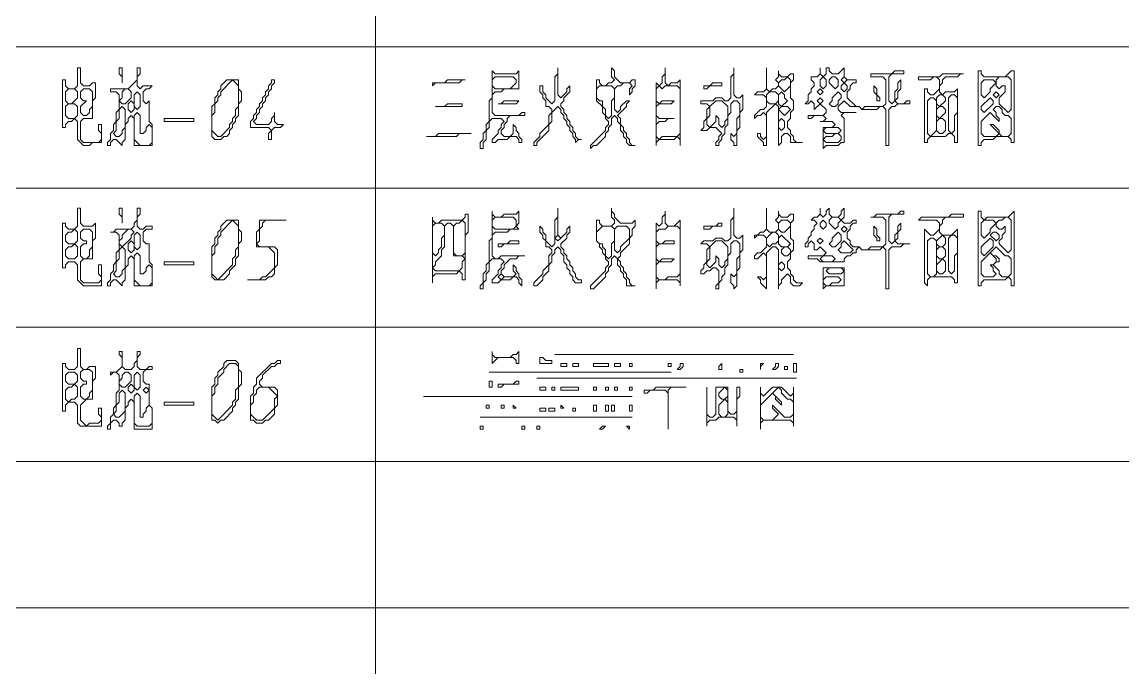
# Model space of a CAD drawing. Extents: x 58 to 1298, y 68 to 1824.
# Drawn here: x 295.4 to 664.5, y 946 to 1162.4 of the extents above; entities that cross this region are included whole.
import ezdxf

# ---------------------------------------------------------------- set-up
doc = ezdxf.new("R2010")
doc.units = 0
doc.layers.add('TRACE_STRAIGHT', color=5, linetype='Continuous', lineweight=0)
doc.layers.add('TRACE_TEXT_SYMBOL', color=6, linetype='Continuous', lineweight=0)

msp = doc.modelspace()

# ---------------------------------------------------------------- linework, layer by layer
at = {"layer": 'TRACE_STRAIGHT', "color": 5}
for p, q in [((413.89, 1347), (413.89, 353.26)), ((208, 1154.02), (1236, 1154.02)), ((208, 1106.72), (1236, 1106.72)), ((208, 1060.14), (1236, 1060.14)), ((474, 1051), (554, 1051)), ((452, 1045), (513, 1045)), ((468, 1043), (555, 1043)), ((430, 1036.88), (500, 1036.88)), ((449, 1030), (500, 1030)), ((208, 1015.14), (1236, 1015.14)), ((208, 966.11), (1236, 966.11))]:
    msp.add_line(p, q, dxfattribs=at)
at = {"layer": 'TRACE_TEXT_SYMBOL', "color": 6}
for points in [[(314, 1147), (314, 1141), (313, 1140), (311, 1140), (310, 1141), (310, 1143), (309, 1143), (309, 1127), (310, 1127), (310, 1128), (311, 1129), (312, 1129), (313, 1130), (314, 1129), (314, 1123), (316, 1121), (318, 1121), (319, 1122), (322, 1122), (322, 1128), (321, 1128), (321, 1126), (322, 1125), (322, 1123), (321, 1122), (316, 1122), (315, 1123), (315, 1129), (316, 1130), (319, 1130), (319, 1136), (320, 1137), (320, 1142), (319, 1142), (318, 1141), (316, 1141), (315, 1142), (315, 1147)], [(334, 1147), (334, 1143), (331, 1140), (325, 1140), (325, 1139), (327, 1139), (328, 1138), (328, 1133), (327, 1132), (327, 1129), (326, 1128), (326, 1126), (325, 1125), (325, 1123), (324, 1122), (324, 1121), (325, 1121), (325, 1122), (326, 1123), (327, 1123), (329, 1121), (329, 1122), (330, 1123), (330, 1128), (331, 1129), (331, 1130), (332, 1131), (333, 1130), (333, 1121), (339, 1121), (339, 1128), (338, 1129), (338, 1136), (337, 1135), (336, 1136), (336, 1139), (337, 1140), (338, 1140), (339, 1141), (336, 1141), (335, 1140), (334, 1141), (334, 1144), (335, 1145), (335, 1147)], [(328, 1147), (328, 1145), (329, 1144), (329, 1142), (329, 1147)], [(453, 1146), (453, 1137), (452, 1136), (452, 1129), (451, 1128), (451, 1126), (450, 1125), (450, 1123), (449, 1122), (449, 1120), (450, 1120), (450, 1122), (451, 1123), (451, 1126), (452, 1127), (452, 1129), (453, 1130), (456, 1130), (457, 1129), (456, 1128), (456, 1127), (455, 1126), (455, 1125), (453, 1123), (453, 1122), (454, 1122), (455, 1123), (458, 1123), (459, 1124), (461, 1124), (462, 1123), (462, 1122), (463, 1122), (463, 1123), (462, 1124), (462, 1125), (461, 1126), (461, 1127), (460, 1128), (460, 1125), (459, 1124), (457, 1124), (456, 1125), (456, 1126), (457, 1127), (457, 1128), (458, 1129), (458, 1130), (459, 1131), (464, 1131), (464, 1132), (463, 1132), (462, 1131), (454, 1131), (453, 1132), (453, 1138), (454, 1139), (456, 1139), (457, 1140), (462, 1140), (462, 1146), (461, 1145), (454, 1145)], [(511, 1147), (511, 1145), (510, 1144), (510, 1142), (509, 1141), (508, 1142), (508, 1121), (508, 1122), (509, 1123), (514, 1123), (515, 1124), (516, 1123), (516, 1121), (516, 1143), (515, 1142), (513, 1142), (512, 1141), (511, 1142)], [(534, 1147), (534, 1145), (533, 1144), (533, 1137), (532, 1136), (531, 1136), (530, 1137), (528, 1137), (527, 1136), (523, 1136), (523, 1135), (525, 1135), (526, 1134), (525, 1133), (525, 1130), (524, 1129), (524, 1127), (523, 1126), (525, 1126), (526, 1127), (528, 1127), (530, 1125), (529, 1124), (529, 1123), (528, 1122), (528, 1121), (529, 1121), (529, 1122), (530, 1123), (530, 1124), (531, 1125), (531, 1127), (532, 1128), (532, 1131), (533, 1132), (533, 1135), (534, 1136), (535, 1136), (536, 1135), (536, 1131), (535, 1130), (535, 1125), (534, 1124), (533, 1125), (533, 1123), (534, 1122), (534, 1121), (535, 1121), (535, 1126), (536, 1127), (536, 1132), (537, 1133), (537, 1138), (536, 1137), (535, 1137), (534, 1138)], [(545, 1147), (545, 1140), (544, 1139), (542, 1139), (541, 1138), (544, 1138), (545, 1137), (545, 1134), (544, 1133), (543, 1133), (541, 1131), (541, 1130), (542, 1131), (543, 1131), (544, 1132), (545, 1131), (545, 1124), (544, 1123), (543, 1124), (543, 1125), (542, 1125), (542, 1124), (544, 1122), (544, 1121), (545, 1121), (545, 1132), (548, 1135), (549, 1134), (549, 1121), (550, 1122), (550, 1124), (551, 1125), (552, 1125), (553, 1124), (553, 1122), (557, 1122), (555, 1122), (554, 1123), (554, 1124), (553, 1125), (553, 1126), (552, 1127), (552, 1129), (553, 1130), (553, 1132), (554, 1133), (554, 1136), (553, 1137), (553, 1142), (554, 1143), (554, 1145), (553, 1145), (552, 1144), (550, 1144), (549, 1145), (549, 1146), (549, 1144), (548, 1143), (549, 1142), (549, 1141), (548, 1140), (547, 1140), (546, 1139), (545, 1140)], [(604, 1145), (603, 1144), (596, 1144), (596, 1143), (600, 1143), (601, 1144), (602, 1144), (603, 1143), (603, 1140), (601, 1138), (600, 1138), (599, 1139), (599, 1140), (598, 1140), (598, 1122), (599, 1122), (599, 1123), (600, 1124), (605, 1124), (606, 1125), (607, 1125), (608, 1124), (608, 1122), (609, 1122), (609, 1140), (608, 1139), (605, 1139), (604, 1138), (603, 1139), (603, 1141), (604, 1142), (604, 1143), (605, 1144), (609, 1144), (610, 1145), (611, 1145)], [(616, 1146), (616, 1121), (617, 1121), (617, 1122), (618, 1123), (621, 1123), (622, 1124), (626, 1124), (627, 1123), (627, 1122), (628, 1122), (628, 1146), (627, 1146), (625, 1144), (618, 1144), (617, 1145), (617, 1146)], [(364, 1143), (362, 1141), (362, 1140), (361, 1139), (361, 1138), (360, 1137), (360, 1135), (359, 1134), (359, 1124), (360, 1123), (362, 1123), (363, 1124), (364, 1124), (365, 1125), (365, 1126), (366, 1127), (366, 1128), (367, 1129), (367, 1130), (368, 1131), (368, 1135), (369, 1136), (369, 1139), (368, 1140), (368, 1143)], [(366, 1143), (368, 1141), (368, 1134), (367, 1133), (367, 1131), (366, 1130), (366, 1129), (365, 1128), (365, 1127), (362, 1124), (361, 1124), (359, 1126), (359, 1131), (360, 1132), (360, 1135), (361, 1136), (361, 1137), (362, 1138), (362, 1139)], [(379, 1143), (379, 1142), (378, 1141), (378, 1140), (377, 1139), (377, 1138), (376, 1137), (376, 1136), (375, 1135), (375, 1134), (374, 1133), (374, 1132), (373, 1131), (373, 1130), (372, 1129), (372, 1127), (378, 1127), (379, 1126), (378, 1125), (378, 1123), (379, 1123), (379, 1126), (380, 1127), (382, 1127), (383, 1128), (381, 1128), (380, 1129), (380, 1132), (380, 1131), (379, 1130), (379, 1129), (378, 1128), (374, 1128), (373, 1129), (374, 1130), (374, 1131), (375, 1132), (375, 1133), (376, 1134), (376, 1135), (377, 1136), (377, 1137), (378, 1138), (378, 1139), (379, 1140), (379, 1141), (380, 1142), (380, 1143)], [(438, 1143), (437, 1142), (433, 1142), (433, 1141), (434, 1142), (442, 1142), (443, 1143), (444, 1143)], [(453, 1143), (454, 1144), (460, 1144), (461, 1143), (461, 1142), (459, 1140), (454, 1140), (453, 1141)], [(488, 1140), (489, 1141), (493, 1141), (494, 1140), (494, 1137), (493, 1136), (493, 1131), (492, 1130), (491, 1131), (491, 1133), (490, 1134), (490, 1136), (489, 1136), (488, 1137)], [(508, 1140), (509, 1141), (510, 1140), (511, 1141), (515, 1141), (516, 1140), (516, 1125), (515, 1124), (510, 1124), (509, 1123), (508, 1124), (508, 1128), (509, 1129), (511, 1129), (512, 1130), (514, 1130), (509, 1130), (508, 1131), (508, 1134), (509, 1135), (513, 1135), (514, 1136), (510, 1136), (509, 1135), (508, 1136)], [(527, 1142), (526, 1141), (524, 1141), (524, 1140), (525, 1140), (526, 1141), (530, 1141), (530, 1142)], [(551, 1143), (552, 1144), (553, 1143), (553, 1141), (551, 1139), (549, 1141), (549, 1142), (550, 1143)], [(563, 1143), (564, 1144), (565, 1143), (565, 1141), (564, 1140), (563, 1141)], [(566, 1143), (567, 1144), (568, 1144), (569, 1143), (569, 1141), (568, 1140), (566, 1142)], [(570, 1143), (571, 1144), (572, 1143), (571, 1142)], [(570, 1141), (571, 1142), (572, 1141), (572, 1140), (571, 1139), (570, 1140)], [(581, 1141), (581, 1139), (582, 1138), (582, 1136), (583, 1136), (583, 1137), (582, 1138), (582, 1140)], [(617, 1142), (618, 1143), (621, 1143), (622, 1142), (620, 1140), (620, 1139), (618, 1137), (617, 1138)], [(622, 1143), (623, 1144), (626, 1144), (627, 1143), (627, 1133), (626, 1132), (623, 1135), (623, 1137), (625, 1139), (625, 1141), (624, 1141), (623, 1140), (622, 1141)], [(310, 1139), (311, 1140), (313, 1140), (314, 1139), (314, 1137), (312, 1135), (311, 1135), (310, 1136)], [(315, 1139), (316, 1140), (318, 1140), (319, 1139), (319, 1134), (318, 1133), (318, 1132), (317, 1131), (316, 1131), (315, 1132), (315, 1134), (317, 1136), (316, 1136), (315, 1137)], [(329, 1139), (330, 1140), (331, 1140), (332, 1139), (332, 1137), (330, 1135), (329, 1135), (328, 1136), (329, 1137)], [(333, 1138), (334, 1139), (335, 1138), (335, 1134), (334, 1133), (333, 1134)], [(545, 1138), (546, 1139), (548, 1139), (549, 1138), (549, 1136), (548, 1135), (546, 1135), (545, 1136)], [(549, 1138), (550, 1139), (551, 1138), (551, 1137), (552, 1136), (550, 1134), (549, 1135)], [(562, 1139), (563, 1140), (564, 1139), (563, 1138)], [(562, 1136), (563, 1137), (564, 1136), (563, 1135)], [(569, 1139), (570, 1138), (570, 1137), (569, 1136), (569, 1135), (568, 1134), (567, 1134), (566, 1135), (567, 1136), (567, 1137)], [(599, 1136), (600, 1137), (601, 1137), (602, 1136), (602, 1126), (600, 1124), (599, 1125)], [(602, 1137), (603, 1138), (604, 1138), (605, 1137), (605, 1136), (603, 1134), (602, 1135)], [(606, 1137), (607, 1138), (608, 1138), (609, 1137), (609, 1132), (608, 1131), (608, 1126), (607, 1125), (606, 1126)], [(620, 1137), (621, 1136), (621, 1135), (618, 1132), (617, 1133), (617, 1134)], [(621, 1138), (622, 1139), (623, 1138), (622, 1137)], [(310, 1134), (311, 1135), (313, 1135), (314, 1134), (314, 1131), (313, 1130), (311, 1130), (310, 1131)], [(328, 1133), (329, 1134), (330, 1133), (330, 1127), (329, 1126), (329, 1125), (328, 1124), (327, 1124), (326, 1125), (327, 1126), (327, 1129), (328, 1130)], [(331, 1135), (332, 1136), (333, 1135), (333, 1133), (332, 1132), (331, 1133)], [(438, 1135), (437, 1134), (434, 1134), (443, 1134), (443, 1135)], [(457, 1136), (456, 1135), (455, 1135), (461, 1135), (462, 1136)], [(528, 1136), (530, 1136), (532, 1134), (532, 1130), (531, 1129), (531, 1128), (530, 1127), (529, 1128), (529, 1130), (528, 1131), (528, 1129), (526, 1127), (525, 1128), (525, 1130), (526, 1131), (526, 1134)], [(549, 1133), (550, 1134), (552, 1134), (553, 1133), (551, 1131)], [(602, 1133), (603, 1134), (604, 1134), (605, 1133), (605, 1132), (603, 1130), (602, 1131)], [(621, 1133), (622, 1134), (623, 1134), (624, 1133), (624, 1132), (625, 1131), (626, 1131), (627, 1130), (627, 1125), (626, 1124), (624, 1124), (623, 1125), (623, 1126), (621, 1128), (620, 1128), (623, 1125), (622, 1124), (618, 1124), (617, 1125), (617, 1129), (620, 1132), (623, 1129), (623, 1130), (622, 1131), (622, 1132)], [(333, 1131), (334, 1132), (335, 1131), (335, 1125), (336, 1125), (337, 1126), (337, 1127), (338, 1128), (339, 1127), (339, 1122), (338, 1121), (335, 1121), (333, 1123)], [(343, 1130), (353, 1130), (353, 1129), (343, 1129)], [(549, 1129), (550, 1130), (551, 1129), (551, 1127), (550, 1126), (549, 1127)], [(602, 1129), (603, 1130), (604, 1130), (605, 1129), (605, 1126), (604, 1125), (603, 1125), (602, 1126)], [(564, 1126), (565, 1127), (569, 1127), (570, 1126), (569, 1125), (565, 1125)], [(435, 1125), (434, 1124), (431, 1124), (441, 1124), (442, 1125), (446, 1125)], [(567, 1124), (568, 1125), (569, 1125), (570, 1124), (570, 1123), (569, 1122), (565, 1122), (564, 1123), (565, 1124)], [(314, 1100), (314, 1094), (313, 1093), (311, 1093), (310, 1094), (310, 1095), (309, 1095), (309, 1080), (310, 1080), (310, 1081), (311, 1082), (313, 1082), (314, 1081), (314, 1076), (316, 1074), (322, 1074), (322, 1081), (321, 1081), (321, 1078), (322, 1077), (322, 1076), (321, 1075), (316, 1075), (315, 1076), (315, 1082), (316, 1083), (319, 1083), (319, 1089), (320, 1090), (320, 1095), (319, 1094), (316, 1094), (315, 1095), (315, 1100)], [(334, 1100), (334, 1096), (333, 1095), (333, 1094), (332, 1093), (327, 1093), (326, 1092), (325, 1092), (327, 1092), (328, 1091), (328, 1086), (327, 1085), (327, 1082), (326, 1081), (326, 1079), (325, 1078), (325, 1076), (324, 1075), (324, 1074), (325, 1074), (325, 1075), (326, 1076), (327, 1076), (329, 1074), (329, 1075), (330, 1076), (330, 1080), (331, 1081), (331, 1083), (332, 1084), (333, 1083), (333, 1074), (339, 1074), (339, 1081), (338, 1082), (338, 1088), (337, 1088), (336, 1089), (336, 1092), (337, 1093), (339, 1093), (339, 1094), (337, 1094), (336, 1093), (335, 1093), (334, 1094), (334, 1097), (335, 1098), (335, 1100)], [(328, 1100), (328, 1098), (329, 1097), (329, 1095), (329, 1100)], [(493, 1100), (493, 1097), (494, 1096), (494, 1095), (493, 1094), (490, 1094), (489, 1095), (489, 1096), (488, 1096), (488, 1089), (489, 1088), (489, 1087), (490, 1086), (490, 1085), (491, 1084), (491, 1083), (492, 1082), (492, 1081), (491, 1080), (491, 1079), (486, 1074), (486, 1073), (487, 1073), (491, 1077), (491, 1078), (492, 1079), (492, 1080), (493, 1081), (493, 1083), (494, 1084), (495, 1083), (495, 1081), (496, 1080), (496, 1079), (497, 1078), (497, 1077), (498, 1076), (498, 1074), (501, 1074), (500, 1074), (499, 1075), (499, 1076), (498, 1077), (498, 1078), (497, 1079), (497, 1080), (496, 1081), (496, 1082), (495, 1083), (496, 1084), (496, 1085), (499, 1088), (499, 1090), (500, 1091), (500, 1093), (501, 1094), (501, 1096), (500, 1095), (496, 1095), (494, 1097), (494, 1098), (493, 1099)], [(534, 1100), (534, 1097), (533, 1096), (533, 1090), (532, 1089), (531, 1089), (530, 1090), (528, 1090), (527, 1089), (524, 1089), (523, 1088), (525, 1088), (526, 1087), (525, 1086), (525, 1082), (524, 1081), (524, 1080), (523, 1079), (523, 1078), (524, 1078), (525, 1079), (526, 1079), (527, 1080), (528, 1080), (529, 1079), (529, 1075), (528, 1074), (528, 1073), (529, 1073), (529, 1075), (530, 1076), (530, 1077), (531, 1078), (531, 1080), (532, 1081), (532, 1084), (533, 1085), (533, 1088), (534, 1089), (535, 1089), (536, 1088), (536, 1084), (535, 1083), (535, 1078), (534, 1077), (533, 1078), (533, 1075), (534, 1074), (534, 1073), (535, 1074), (535, 1079), (536, 1080), (536, 1085), (537, 1086), (537, 1091), (536, 1090), (535, 1090), (534, 1091)], [(444, 1098), (444, 1097), (443, 1096), (436, 1096), (435, 1095), (434, 1095), (433, 1096), (433, 1097), (433, 1075), (433, 1077), (434, 1078), (441, 1078), (442, 1079), (443, 1078), (443, 1076), (444, 1076), (444, 1091), (445, 1092), (445, 1098)], [(453, 1096), (454, 1097), (460, 1097), (461, 1096), (461, 1094), (460, 1093), (454, 1093), (453, 1094)], [(511, 1099), (511, 1098), (510, 1097), (510, 1095), (509, 1094), (508, 1095), (508, 1073), (508, 1075), (509, 1076), (515, 1076), (516, 1075), (516, 1074), (516, 1096), (514, 1094), (512, 1094), (511, 1095)], [(566, 1096), (567, 1097), (569, 1097), (570, 1096), (569, 1095), (569, 1094), (568, 1093), (566, 1095)], [(607, 1098), (606, 1097), (597, 1097), (596, 1096), (602, 1096), (603, 1095), (603, 1093), (601, 1091), (600, 1091), (598, 1093), (598, 1075), (599, 1074), (599, 1076), (600, 1077), (607, 1077), (608, 1076), (608, 1075), (609, 1075), (609, 1093), (607, 1091), (604, 1091), (603, 1092), (603, 1094), (604, 1095), (604, 1096), (605, 1097), (611, 1097), (611, 1098)], [(616, 1099), (616, 1074), (617, 1074), (617, 1075), (618, 1076), (625, 1076), (626, 1077), (627, 1076), (627, 1074), (628, 1074), (628, 1099), (626, 1097), (619, 1097), (618, 1096), (617, 1097), (617, 1099)], [(624, 1096), (625, 1097), (626, 1097), (627, 1096), (627, 1086), (626, 1085), (623, 1088), (623, 1089), (624, 1090), (624, 1091), (625, 1092), (625, 1094), (624, 1093), (623, 1093), (622, 1094), (622, 1095), (623, 1096)], [(312, 1092), (313, 1093), (314, 1092), (314, 1089), (313, 1088), (311, 1088), (310, 1089), (310, 1091), (311, 1092)], [(315, 1092), (316, 1093), (318, 1093), (319, 1092), (319, 1087), (318, 1086), (318, 1084), (317, 1083), (316, 1083), (315, 1084), (315, 1087), (316, 1088), (317, 1088), (317, 1089), (316, 1089), (315, 1090)], [(331, 1093), (332, 1093), (333, 1092), (332, 1091), (332, 1090), (329, 1087), (328, 1088), (328, 1089), (329, 1090), (329, 1091)], [(364, 1096), (362, 1094), (362, 1093), (361, 1092), (361, 1091), (360, 1090), (360, 1088), (359, 1087), (359, 1077), (360, 1076), (363, 1076), (365, 1078), (365, 1079), (367, 1081), (367, 1083), (368, 1084), (368, 1088), (369, 1089), (369, 1092), (368, 1093), (368, 1096)], [(366, 1096), (368, 1094), (368, 1087), (367, 1086), (367, 1084), (366, 1083), (366, 1081), (361, 1076), (359, 1078), (359, 1084), (360, 1085), (360, 1087), (361, 1088), (361, 1090), (362, 1091), (362, 1092)], [(375, 1096), (375, 1093), (374, 1092), (374, 1087), (378, 1087), (380, 1085), (380, 1080), (377, 1077), (376, 1077), (375, 1076), (371, 1076), (377, 1076), (378, 1077), (379, 1077), (380, 1078), (380, 1080), (381, 1081), (381, 1086), (380, 1087), (375, 1087), (374, 1088), (375, 1089), (375, 1093), (376, 1094), (376, 1095), (377, 1096), (384, 1096)], [(437, 1094), (438, 1095), (439, 1095), (440, 1094), (440, 1084), (443, 1084), (444, 1083), (443, 1082), (443, 1080), (442, 1079), (434, 1079), (433, 1080), (434, 1081), (434, 1082), (436, 1084), (436, 1086), (437, 1087)], [(433, 1094), (434, 1095), (436, 1095), (437, 1094), (437, 1091), (436, 1090), (436, 1087), (435, 1086), (435, 1085), (434, 1084), (433, 1085)], [(442, 1095), (443, 1096), (444, 1095), (444, 1085), (443, 1084), (441, 1084), (440, 1085), (440, 1094), (441, 1095)], [(490, 1094), (493, 1094), (494, 1093), (494, 1089), (493, 1088), (493, 1084), (492, 1083), (491, 1084), (491, 1086), (490, 1087), (490, 1088), (489, 1088), (488, 1089), (488, 1092)], [(494, 1093), (495, 1094), (498, 1094), (499, 1093), (499, 1090), (496, 1087), (496, 1086), (495, 1085), (494, 1086)], [(511, 1093), (512, 1094), (515, 1094), (516, 1093), (516, 1078), (515, 1077), (512, 1077), (511, 1076), (509, 1076), (508, 1077), (508, 1081), (509, 1082), (513, 1082), (514, 1083), (510, 1083), (509, 1082), (508, 1083), (508, 1087), (509, 1088), (514, 1088), (514, 1089), (511, 1089), (510, 1088), (509, 1088), (508, 1089), (508, 1092), (509, 1093)], [(529, 1095), (528, 1094), (524, 1094), (524, 1093), (526, 1093), (527, 1094), (530, 1094), (530, 1095)], [(549, 1095), (550, 1096), (552, 1096), (553, 1095), (553, 1094), (551, 1092), (550, 1092), (549, 1093)], [(563, 1095), (564, 1096), (565, 1095), (565, 1094), (564, 1093), (563, 1094)], [(570, 1093), (571, 1094), (572, 1093), (571, 1092)], [(581, 1094), (581, 1091), (582, 1090), (582, 1089), (583, 1089), (583, 1090), (582, 1091), (582, 1093)], [(617, 1095), (618, 1096), (621, 1096), (622, 1095), (620, 1093), (620, 1092), (618, 1090), (617, 1091)], [(331, 1088), (332, 1089), (333, 1088), (333, 1086), (332, 1085), (331, 1086)], [(333, 1091), (334, 1092), (335, 1091), (335, 1087), (334, 1086), (333, 1087)], [(459, 1089), (458, 1088), (455, 1088), (455, 1087), (456, 1087), (457, 1088), (462, 1088), (462, 1089)], [(474, 1090), (475, 1091), (476, 1090), (475, 1089)], [(528, 1089), (530, 1089), (532, 1087), (532, 1083), (531, 1082), (531, 1081), (530, 1080), (529, 1081), (529, 1083), (528, 1084), (528, 1082), (526, 1080), (525, 1081), (525, 1082), (526, 1083), (526, 1087)], [(547, 1092), (548, 1092), (549, 1091), (549, 1089), (548, 1088), (547, 1088), (546, 1087), (545, 1088), (545, 1090)], [(549, 1090), (550, 1091), (553, 1088), (552, 1087), (550, 1087), (549, 1088)], [(562, 1089), (563, 1090), (564, 1089), (563, 1088)], [(569, 1092), (570, 1091), (570, 1089), (568, 1087), (567, 1087), (566, 1088), (567, 1089), (567, 1090)], [(570, 1088), (571, 1089), (574, 1086), (573, 1085), (570, 1085), (569, 1086), (570, 1087)], [(599, 1089), (600, 1090), (601, 1090), (602, 1089), (602, 1078), (601, 1077), (600, 1077), (599, 1078)], [(604, 1091), (605, 1090), (605, 1088), (604, 1087), (603, 1087), (602, 1088), (602, 1089)], [(606, 1090), (607, 1091), (608, 1091), (609, 1090), (609, 1085), (608, 1084), (608, 1079), (607, 1078), (606, 1079)], [(620, 1090), (621, 1089), (621, 1087), (618, 1084), (617, 1085), (617, 1087)], [(620, 1091), (621, 1092), (622, 1092), (623, 1091), (623, 1090), (622, 1089)], [(312, 1087), (313, 1088), (314, 1087), (314, 1084), (313, 1083), (311, 1083), (310, 1084), (310, 1086), (311, 1087)], [(328, 1086), (329, 1087), (330, 1086), (330, 1080), (329, 1079), (329, 1078), (328, 1077), (327, 1077), (326, 1078), (327, 1079), (327, 1082), (328, 1083)], [(550, 1086), (551, 1087), (552, 1087), (553, 1086), (553, 1085), (552, 1084), (551, 1084), (550, 1085)], [(602, 1086), (603, 1087), (604, 1087), (605, 1086), (605, 1084), (604, 1083), (603, 1083), (602, 1084)], [(622, 1087), (625, 1084), (626, 1084), (627, 1083), (627, 1078), (626, 1077), (624, 1077), (623, 1078), (623, 1079), (621, 1081), (622, 1082), (623, 1082), (623, 1083), (622, 1084), (621, 1084), (620, 1085)], [(333, 1084), (334, 1085), (335, 1084), (335, 1078), (336, 1078), (337, 1079), (337, 1080), (338, 1081), (339, 1080), (339, 1075), (338, 1074), (335, 1074), (333, 1076)], [(343, 1082), (353, 1082), (353, 1081), (343, 1081)], [(549, 1081), (550, 1082), (551, 1081), (551, 1080), (550, 1079), (549, 1080)], [(563, 1083), (564, 1084), (567, 1084), (568, 1083), (567, 1082), (564, 1082)], [(604, 1083), (605, 1082), (605, 1079), (604, 1078), (603, 1078), (602, 1079), (602, 1081)], [(620, 1085), (622, 1083), (622, 1082), (621, 1081), (620, 1081), (621, 1080), (621, 1079), (622, 1078), (621, 1077), (618, 1077), (617, 1078), (617, 1082)], [(455, 1077), (456, 1078), (457, 1077), (456, 1076)], [(564, 1080), (564, 1073), (565, 1074), (571, 1074), (571, 1080)], [(565, 1079), (566, 1080), (570, 1080), (571, 1079), (570, 1078), (566, 1078)], [(564, 1076), (565, 1077), (569, 1077), (570, 1076), (569, 1075), (567, 1075), (566, 1074), (565, 1074), (564, 1075)], [(314, 1053), (314, 1047), (313, 1046), (311, 1046), (310, 1047), (310, 1048), (309, 1048), (309, 1032), (310, 1032), (310, 1034), (311, 1035), (313, 1035), (314, 1034), (314, 1028), (315, 1027), (322, 1027), (322, 1033), (321, 1033), (321, 1031), (322, 1030), (322, 1029), (321, 1028), (318, 1028), (317, 1027), (315, 1029), (315, 1034), (317, 1036), (319, 1036), (319, 1042), (320, 1043), (320, 1047), (318, 1047), (317, 1046), (316, 1046), (315, 1047), (315, 1053)], [(328, 1052), (328, 1051), (329, 1050), (329, 1047), (327, 1045), (325, 1045), (325, 1044), (326, 1045), (327, 1045), (328, 1044), (328, 1039), (327, 1038), (327, 1034), (326, 1033), (326, 1031), (325, 1030), (325, 1028), (324, 1027), (324, 1026), (325, 1026), (325, 1028), (326, 1029), (327, 1029), (328, 1028), (328, 1027), (329, 1027), (329, 1028), (330, 1029), (330, 1033), (331, 1034), (331, 1035), (332, 1036), (333, 1035), (333, 1026), (339, 1026), (339, 1033), (338, 1034), (338, 1041), (337, 1041), (336, 1042), (336, 1045), (337, 1046), (339, 1046), (339, 1047), (338, 1047), (337, 1046), (335, 1046), (334, 1047), (334, 1050), (335, 1051), (335, 1052), (334, 1052), (334, 1049), (333, 1048), (333, 1047), (332, 1046), (330, 1046), (329, 1047), (329, 1052)], [(453, 1052), (453, 1048), (455, 1050), (460, 1050), (461, 1049), (461, 1048), (462, 1048), (462, 1052), (461, 1051), (460, 1051), (459, 1050), (454, 1050), (453, 1051)], [(364, 1049), (363, 1048), (363, 1047), (361, 1045), (361, 1044), (360, 1043), (360, 1041), (359, 1040), (359, 1029), (360, 1029), (361, 1028), (362, 1029), (363, 1029), (366, 1032), (366, 1033), (367, 1034), (367, 1035), (368, 1036), (368, 1040), (369, 1041), (369, 1045), (368, 1046), (368, 1048), (367, 1049)], [(381, 1049), (380, 1048), (379, 1048), (374, 1043), (374, 1041), (373, 1040), (373, 1038), (372, 1037), (372, 1029), (373, 1029), (374, 1028), (376, 1028), (377, 1029), (378, 1029), (380, 1031), (380, 1033), (381, 1034), (381, 1039), (380, 1040), (376, 1040), (375, 1041), (375, 1042), (376, 1043), (376, 1044), (379, 1047), (380, 1047), (381, 1048), (382, 1048), (382, 1049)], [(469, 1050), (469, 1048), (473, 1048), (473, 1049), (471, 1049), (470, 1050)], [(310, 1044), (311, 1045), (313, 1045), (314, 1044), (314, 1042), (313, 1041), (311, 1041), (310, 1042)], [(315, 1045), (316, 1046), (318, 1046), (319, 1045), (319, 1039), (318, 1038), (318, 1037), (317, 1036), (316, 1036), (315, 1037), (315, 1040), (316, 1041), (317, 1041), (317, 1042), (316, 1042), (315, 1043)], [(329, 1044), (330, 1045), (331, 1045), (332, 1044), (332, 1042), (330, 1040), (329, 1040), (328, 1041), (328, 1042), (329, 1043)], [(333, 1044), (334, 1045), (335, 1044), (335, 1040), (334, 1039), (333, 1040)], [(365, 1048), (367, 1048), (368, 1047), (368, 1040), (367, 1039), (367, 1036), (366, 1035), (366, 1034), (361, 1029), (359, 1031), (359, 1037), (360, 1038), (360, 1040), (361, 1041), (361, 1043), (363, 1045), (363, 1046)], [(476, 1048), (478, 1048), (478, 1047), (476, 1047)], [(480, 1048), (482, 1048), (482, 1047), (480, 1047)], [(487, 1048), (492, 1048), (492, 1047), (487, 1047)], [(494, 1048), (496, 1048), (496, 1047), (494, 1047)], [(499, 1048), (500, 1048), (500, 1047), (499, 1047)], [(512, 1048), (513, 1048), (513, 1047), (512, 1047)], [(516, 1048), (516, 1047), (515, 1046), (516, 1046), (517, 1047), (517, 1048)], [(530, 1048), (529, 1047), (529, 1046), (530, 1046)], [(536, 1046), (537, 1046), (537, 1045), (536, 1045)], [(543, 1048), (543, 1046), (543, 1047), (544, 1048)], [(548, 1048), (548, 1047), (547, 1046), (548, 1046), (549, 1047), (549, 1048)], [(551, 1047), (551, 1046), (552, 1046), (552, 1047)], [(554, 1048), (555, 1048), (555, 1045), (554, 1045)], [(312, 1040), (313, 1041), (314, 1040), (314, 1037), (313, 1036), (312, 1036), (311, 1035), (310, 1036), (310, 1039), (311, 1040)], [(331, 1040), (332, 1041), (333, 1040), (333, 1039), (332, 1038), (331, 1039)], [(452, 1042), (452, 1040), (453, 1040), (453, 1042)], [(461, 1042), (460, 1041), (455, 1041), (455, 1040), (456, 1040), (457, 1041), (462, 1041), (462, 1042)], [(328, 1038), (329, 1039), (330, 1038), (330, 1032), (328, 1030), (327, 1030), (326, 1031), (327, 1032), (327, 1034), (328, 1035)], [(333, 1037), (334, 1038), (335, 1037), (335, 1030), (336, 1030), (336, 1031), (337, 1032), (337, 1033), (338, 1034), (339, 1033), (339, 1028), (338, 1027), (334, 1027), (333, 1028)], [(336, 1039), (337, 1040), (338, 1039), (337, 1038)], [(374, 1039), (375, 1040), (378, 1040), (381, 1037), (380, 1036), (380, 1033), (376, 1029), (374, 1029), (372, 1031), (372, 1034), (373, 1035), (373, 1037), (374, 1038)], [(469, 1040), (471, 1040), (471, 1039), (469, 1039)], [(473, 1040), (474, 1040), (474, 1039), (473, 1039)], [(476, 1040), (482, 1040), (482, 1039), (476, 1039)], [(487, 1040), (488, 1040), (488, 1039), (487, 1039)], [(491, 1040), (492, 1040), (492, 1039), (491, 1039)], [(494, 1040), (495, 1040), (495, 1039), (494, 1039)], [(499, 1040), (500, 1040), (500, 1039), (499, 1039)], [(508, 1040), (507, 1039), (504, 1039), (504, 1038), (505, 1038), (506, 1039), (511, 1039), (512, 1038), (512, 1026), (512, 1039), (513, 1040), (518, 1040)], [(525, 1040), (525, 1027), (525, 1028), (526, 1029), (528, 1029), (529, 1030), (534, 1030), (535, 1029), (535, 1027), (535, 1036), (536, 1037), (536, 1040), (535, 1040), (535, 1032), (534, 1031), (533, 1031), (532, 1032), (532, 1040), (528, 1040), (528, 1031), (527, 1030), (526, 1030), (525, 1031)], [(531, 1040), (532, 1039), (532, 1037), (531, 1036), (530, 1036), (529, 1037), (529, 1038)], [(543, 1040), (543, 1026), (543, 1028), (544, 1029), (553, 1029), (554, 1028), (554, 1027), (554, 1040), (554, 1038), (553, 1037), (550, 1040), (547, 1040), (544, 1037), (543, 1038)], [(549, 1040), (550, 1039), (550, 1038), (552, 1036), (553, 1036), (554, 1035), (554, 1031), (553, 1030), (551, 1030), (547, 1034), (547, 1033), (549, 1031), (547, 1029), (544, 1029), (543, 1030), (543, 1034), (547, 1038), (548, 1037), (548, 1036), (550, 1034), (550, 1035), (547, 1038)], [(343, 1035), (353, 1035), (353, 1034), (343, 1034)], [(451, 1034), (451, 1033), (452, 1033), (452, 1034)], [(456, 1034), (456, 1033), (457, 1033), (457, 1034)], [(460, 1034), (460, 1033), (461, 1033)], [(476, 1034), (476, 1033), (477, 1033)], [(487, 1034), (488, 1034), (488, 1032), (487, 1032)], [(491, 1034), (492, 1034), (492, 1032), (491, 1032)], [(493, 1034), (494, 1034), (494, 1032), (493, 1032)], [(499, 1034), (500, 1034), (500, 1032), (499, 1032)], [(531, 1036), (532, 1035), (532, 1031), (531, 1030), (530, 1030), (529, 1031), (529, 1034)], [(469, 1033), (471, 1033), (471, 1032), (469, 1032)], [(472, 1033), (474, 1033), (474, 1032), (472, 1032)], [(480, 1033), (481, 1033), (481, 1032), (480, 1032)], [(449, 1027), (449, 1026), (450, 1026), (450, 1027)], [(463, 1027), (464, 1027), (464, 1026), (463, 1026)], [(468, 1027), (468, 1026), (469, 1026), (469, 1027)], [(490, 1027), (489, 1026), (490, 1026), (491, 1027)], [(498, 1027), (499, 1026), (499, 1027)]]:
    msp.add_lwpolyline(points, close=True, dxfattribs=at)
for points in [[(475, 1147), (475, 1145), (474, 1144), (474, 1136), (473, 1135), (471, 1137), (471, 1138), (470, 1139), (470, 1141), (469, 1141), (469, 1139), (470, 1138), (470, 1137), (471, 1136), (471, 1134), (472, 1134), (473, 1133), (473, 1132), (472, 1131), (472, 1128), (469, 1125), (469, 1124), (467, 1122), (467, 1121), (468, 1121), (468, 1122), (472, 1126), (472, 1128), (473, 1129), (473, 1132), (475, 1134), (476, 1133), (476, 1132), (477, 1131), (477, 1130), (478, 1129), (478, 1128), (479, 1127), (479, 1126), (480, 1125), (480, 1124), (481, 1123), (481, 1122), (482, 1123), (483, 1123), (482, 1123), (481, 1124), (481, 1125), (480, 1126), (480, 1127), (479, 1128), (479, 1129), (478, 1130), (478, 1131), (477, 1132), (477, 1133), (476, 1134), (476, 1135), (477, 1136), (477, 1137), (479, 1139), (479, 1141), (478, 1140), (478, 1139)], [(478, 1139), (476, 1137), (475, 1138), (475, 1147)], [(493, 1147), (493, 1144), (494, 1143), (493, 1142), (492, 1142), (491, 1141), (490, 1141), (489, 1142), (489, 1143), (488, 1143), (488, 1136), (490, 1134), (490, 1132), (491, 1131), (491, 1130), (492, 1129), (492, 1128), (491, 1127), (491, 1126), (486, 1121), (486, 1120), (487, 1121), (488, 1121), (491, 1124), (491, 1125), (492, 1126), (492, 1127), (493, 1128), (493, 1130), (494, 1131), (495, 1130), (495, 1129), (496, 1128), (496, 1126), (497, 1125), (497, 1124), (498, 1123), (498, 1122), (499, 1121), (501, 1121), (500, 1121), (499, 1122), (499, 1123), (498, 1124), (498, 1125), (497, 1126), (497, 1127), (496, 1128), (496, 1130), (495, 1131), (498, 1134), (498, 1135), (499, 1136), (498, 1136), (496, 1134), (496, 1133), (495, 1132), (494, 1133), (494, 1140), (495, 1141), (496, 1141), (497, 1142), (499, 1142), (500, 1141)], [(500, 1141), (499, 1140), (499, 1138), (500, 1139), (500, 1140), (501, 1141), (501, 1143), (500, 1143), (499, 1142), (496, 1142), (494, 1144), (494, 1146), (493, 1147)], [(563, 1147), (563, 1145), (562, 1144), (560, 1144), (560, 1143), (561, 1142), (561, 1141), (560, 1140), (560, 1139), (559, 1138), (559, 1136), (558, 1135), (559, 1135), (560, 1136), (561, 1135), (561, 1133), (563, 1135), (565, 1133), (565, 1132), (564, 1131), (559, 1131), (559, 1130), (560, 1130), (561, 1131), (564, 1131), (565, 1130), (564, 1129), (563, 1129), (567, 1129), (568, 1128), (567, 1127), (564, 1127), (564, 1120), (565, 1121), (569, 1121), (570, 1122), (571, 1122), (571, 1130), (570, 1131), (571, 1132), (575, 1132), (570, 1132), (569, 1133), (569, 1134), (571, 1136), (573, 1134), (576, 1134), (577, 1133), (582, 1133), (583, 1134), (584, 1134), (585, 1133), (585, 1121), (586, 1121), (586, 1133), (587, 1134), (588, 1134), (589, 1135), (593, 1135), (593, 1136), (592, 1136), (591, 1135), (589, 1135), (588, 1136)], [(588, 1136), (589, 1137), (589, 1139), (590, 1140), (590, 1143), (589, 1142), (589, 1140), (588, 1139), (588, 1136), (587, 1135), (586, 1136), (586, 1144), (587, 1145), (591, 1145), (591, 1146), (588, 1146), (587, 1145), (580, 1145), (580, 1144), (584, 1144), (585, 1143), (585, 1135), (584, 1134), (578, 1134), (577, 1133), (576, 1134), (575, 1134), (572, 1137), (572, 1139), (573, 1140), (573, 1141), (574, 1142), (575, 1142), (575, 1143), (572, 1143), (571, 1144), (571, 1147), (569, 1145), (567, 1145), (566, 1146), (566, 1147), (565, 1147), (565, 1145), (564, 1144), (563, 1145), (563, 1147)], [(475, 1100), (475, 1097), (474, 1096), (474, 1088), (473, 1087), (471, 1089), (471, 1091), (470, 1092), (470, 1093), (469, 1094), (469, 1092), (470, 1091), (470, 1090), (471, 1089), (471, 1087), (472, 1087), (473, 1086), (473, 1085), (472, 1084), (472, 1081), (470, 1079), (470, 1078), (467, 1075), (467, 1074), (468, 1074), (470, 1076), (470, 1077), (472, 1079), (472, 1081), (473, 1082), (473, 1084), (474, 1085), (474, 1086), (475, 1087), (476, 1086), (476, 1085), (477, 1084), (477, 1082), (478, 1081), (478, 1080), (479, 1079), (479, 1078), (480, 1077), (480, 1076), (481, 1075), (483, 1075), (483, 1076), (482, 1076), (481, 1077), (481, 1078), (480, 1079), (480, 1080), (479, 1081), (479, 1082), (478, 1083), (478, 1084), (477, 1085), (477, 1086), (476, 1087), (476, 1088), (478, 1090), (478, 1091), (479, 1092), (479, 1094)], [(479, 1094), (478, 1093), (478, 1092), (476, 1090), (475, 1091), (475, 1100)], [(545, 1100), (545, 1093), (544, 1092), (543, 1092), (542, 1091), (541, 1091), (541, 1090), (542, 1091), (544, 1091), (545, 1090), (545, 1087), (543, 1085), (542, 1085), (541, 1084), (541, 1083), (542, 1083), (544, 1085), (545, 1084), (545, 1077), (544, 1076), (543, 1077), (542, 1077), (543, 1076), (543, 1075), (545, 1073), (545, 1085), (547, 1087), (548, 1087), (549, 1086), (549, 1073), (549, 1074), (550, 1075), (550, 1076), (552, 1078), (553, 1077), (553, 1075), (554, 1074), (556, 1074), (557, 1075), (555, 1075), (554, 1076), (554, 1077), (553, 1078), (553, 1079), (552, 1080), (552, 1082), (553, 1083), (553, 1085), (554, 1086), (554, 1089), (553, 1090), (553, 1095), (554, 1096), (554, 1098), (553, 1098), (552, 1097), (550, 1097), (549, 1098), (549, 1099), (549, 1097), (548, 1096), (549, 1095), (549, 1093), (548, 1092)], [(548, 1092), (546, 1092), (545, 1093), (545, 1100)], [(563, 1100), (563, 1098), (562, 1097), (561, 1097), (560, 1096), (561, 1096), (562, 1095), (561, 1094), (561, 1093), (560, 1092), (560, 1091), (559, 1090), (559, 1089), (558, 1088), (558, 1087), (559, 1087), (559, 1088), (560, 1089), (561, 1088), (561, 1086), (562, 1086), (563, 1087), (565, 1085), (564, 1084), (559, 1084), (559, 1083), (562, 1083), (563, 1082), (571, 1082), (571, 1083), (572, 1084), (573, 1084), (574, 1085), (575, 1085), (575, 1086), (576, 1087), (577, 1086), (583, 1086), (584, 1087), (585, 1086), (585, 1073), (586, 1073), (586, 1086), (587, 1087), (590, 1087), (591, 1088), (593, 1088), (589, 1088), (588, 1089), (589, 1090), (589, 1092), (590, 1093), (590, 1095), (589, 1094), (589, 1092), (588, 1091), (588, 1089), (587, 1088), (586, 1089), (586, 1097), (587, 1098), (591, 1098), (591, 1099), (590, 1099)], [(590, 1099), (589, 1098), (582, 1098), (581, 1097), (580, 1097), (584, 1097), (585, 1096), (585, 1088), (584, 1087), (580, 1087), (579, 1086), (577, 1086), (576, 1087), (574, 1087), (573, 1088), (573, 1089), (572, 1090), (572, 1092), (573, 1093), (573, 1094), (574, 1095), (575, 1095), (575, 1096), (574, 1096), (573, 1095), (571, 1095), (570, 1096), (571, 1097), (571, 1100), (570, 1099), (570, 1098), (569, 1097), (567, 1097), (566, 1098), (566, 1100), (565, 1099), (565, 1098), (564, 1097), (563, 1098), (563, 1100)], [(453, 1099), (453, 1090), (452, 1089), (452, 1082), (451, 1081), (451, 1079), (450, 1078), (450, 1075), (449, 1074), (449, 1073), (450, 1073), (450, 1075), (451, 1076), (451, 1078), (452, 1079), (452, 1082), (453, 1083), (456, 1083), (457, 1082), (456, 1081), (456, 1080), (455, 1079), (455, 1078), (453, 1076), (453, 1075), (455, 1075), (456, 1076), (459, 1076), (460, 1077), (461, 1077), (462, 1076), (462, 1075), (463, 1074), (463, 1076), (462, 1077), (462, 1078), (461, 1079), (461, 1080), (460, 1081), (460, 1079), (461, 1078), (460, 1077), (457, 1077), (456, 1078), (456, 1079), (457, 1080), (457, 1081), (459, 1083), (461, 1083), (462, 1084), (464, 1084), (456, 1084), (455, 1083), (454, 1083), (453, 1084), (453, 1091), (454, 1092), (458, 1092), (459, 1093), (462, 1093), (461, 1094), (462, 1095), (462, 1099), (461, 1098)], [(461, 1098), (457, 1098), (456, 1097), (454, 1097), (453, 1098), (453, 1099)]]:
    msp.add_lwpolyline(points, dxfattribs=at)

doc.saveas('drawing.dxf')
